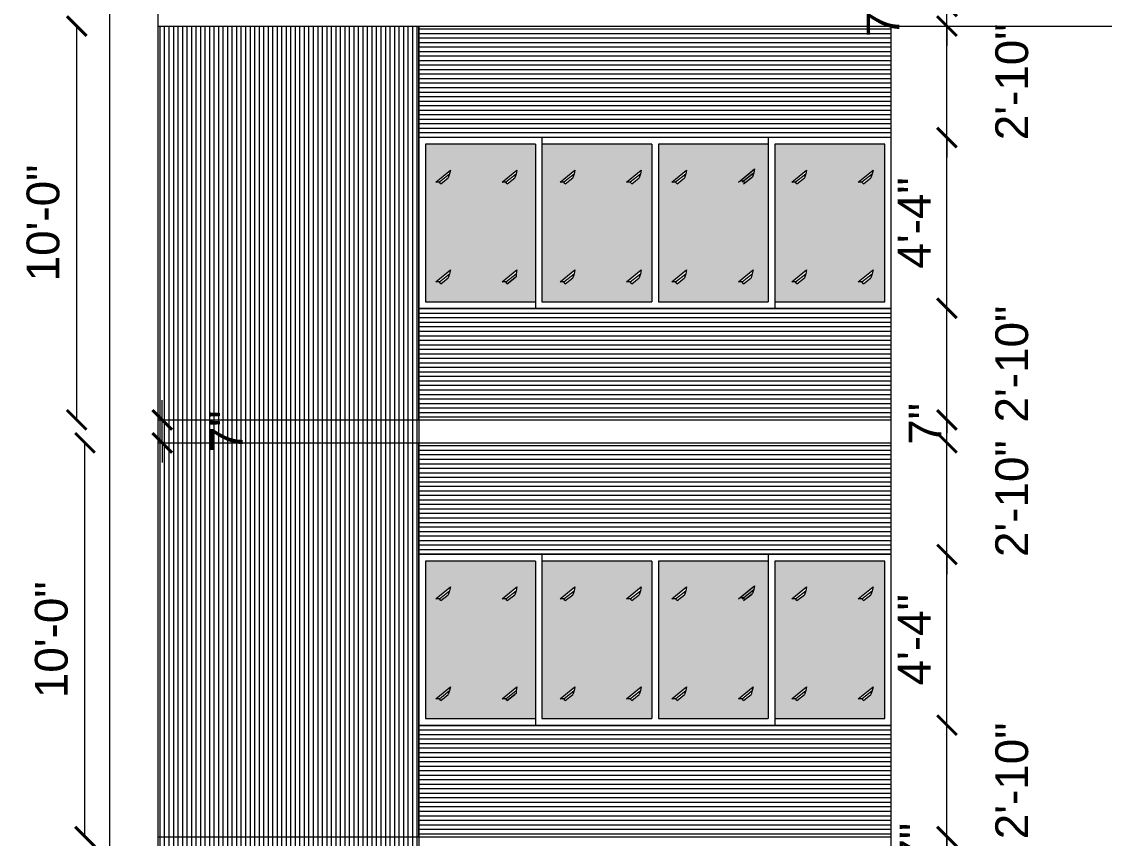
# Model space of a CAD drawing. Header units: inches. Extents: x -98933 to 1585249, y -3352739 to 192771.
# Drawn here: x 60127.9 to 60457.9, y 50247.3 to 50496.1 of the extents above; entities that cross this region are included whole.
import ezdxf

# ---------------------------------------------------------------- set-up
doc = ezdxf.new("R2010")
doc.units = ezdxf.units.IN
doc.header["$MEASUREMENT"] = 0
doc.header["$PDMODE"] = 35
doc.layers.get('0').update_dxf_attribs({"lineweight": 0})
doc.layers.get('Defpoints').update_dxf_attribs({"lineweight": 0})
for name, color, linetype, lineweight in [('DIM_WORKING', 7, 'Continuous', 0), ('FIX', 251, 'Continuous', 0), ('HATCH', 252, 'Continuous', 0), ('Layer1', 134, 'Continuous', 0), ('window', 140, 'Continuous', 0)]:
    doc.layers.add(name, color=color, linetype=linetype, lineweight=lineweight)
doc.styles.add('10IN', font='arial.ttf', dxfattribs={"height": 10})
doc.styles.add('SX', font='arial.ttf')
doc.dimstyles.new('DIM1', dxfattribs={"dimtxt": 15, "dimasz": 24, "dimexe": 0, "dimexo": 0, "dimgap": 20, "dimtad": 0, "dimdec": 0, "dimzin": 3, "dimdsep": 46, "dimlunit": 3, "dimtxsty": 'SX', "dimblk": 'OPEN30', "dimcen": 0, "dimse1": 1, "dimse2": 1, "dimclrd": 256, "dimclrt": 2, "dimadec": 0, "dimazin": 0, "dimtfac": 1, "dimtdec": 0, "dimtmove": 2, "dimatfit": 0, "dimldrblk": 'OPEN30', "dimfxl": 1, "dimtvp": 1, "dimtolj": 1, "dimtzin": 3, "dimlwd": -1, "dimarcsym": 0})
pattern_1 = [(0, (60545.4461, 50325.6753), (4e-16, 1.375), [])]
pattern_2 = [(0, (60545.4461, 50452.6753), (4e-16, 1.375), [])]

# ---------------------------------------------------------------- blocks, each defined once
blk = doc.blocks.new('_ArchTick')
at = {"color": 0, "linetype": 'ByBlock', "const_width": 0.15}
blk.add_lwpolyline([(-0.5, -0.5), (0.5, 0.5)], dxfattribs=at)
blk = doc.blocks.new('*D575')
at = {"layer": 'Defpoints', "color": 0, "ltscale": 30, "transparency": 16777216}
for p in [(60169.45, 50374.77), (60170.7, 50374.77), (60169.45, 50367.77)]:
    blk.add_point(p, dxfattribs=at)
at = {"layer": 'DIM_WORKING', "ltscale": 30, "transparency": 16777216}
for p, q in [((60170.7, 50374.77), (60170.7, 50380.77)), ((60170.7, 50367.77), (60170.7, 50374.77)), ((60170.7, 50367.77), (60170.7, 50361.77))]:
    blk.add_line(p, q, dxfattribs=at)
at = {"layer": 'DIM_WORKING', "ltscale": 30, "transparency": 16777216, "xscale": 6, "yscale": 6, "zscale": 6}
for p, rotation in [((60170.7, 50374.77), 270), ((60170.7, 50367.77), 90)]:
    blk.add_blockref('_ArchTick', p, dxfattribs=dict(at, rotation=rotation))
at = {"layer": 'DIM_WORKING', "ltscale": 30, "transparency": 16777216, "insert": (60190.2, 50371.27), "char_height": 10, "attachment_point": 5, "rotation": 90, "style": '10IN'}
blk.add_mtext('\\A1;7"', dxfattribs=at)
blk = doc.blocks.new('*D577')
at = {"layer": 'Defpoints', "color": 0, "ltscale": 30, "transparency": 16777216}
for p in [(60147.16, 50367.77), (60174.22, 50367.77), (60175.15, 50247.77)]:
    blk.add_point(p, dxfattribs=at)
at = {"layer": 'DIM_WORKING', "ltscale": 30, "transparency": 16777216}
blk.add_line((60147.16, 50247.77), (60147.16, 50367.77), dxfattribs=at)
at = {"layer": 'DIM_WORKING', "ltscale": 30, "transparency": 16777216, "xscale": 6, "yscale": 6, "zscale": 6}
for p, rotation in [((60147.16, 50367.77), 90), ((60147.16, 50247.77), 270)]:
    blk.add_blockref('_ArchTick', p, dxfattribs=dict(at, rotation=rotation))
at = {"layer": 'DIM_WORKING', "ltscale": 30, "transparency": 16777216, "insert": (60136.95, 50307.77), "char_height": 10, "attachment_point": 5, "rotation": 90, "style": '10IN'}
blk.add_mtext('\\A1;10\'-0"', dxfattribs=at)
blk = doc.blocks.new('*D578')
at = {"layer": 'Defpoints', "color": 0, "ltscale": 30, "transparency": 16777216}
for p in [(60144.63, 50494.77), (60178.51, 50494.77), (60178.51, 50374.77)]:
    blk.add_point(p, dxfattribs=at)
at = {"layer": 'DIM_WORKING', "ltscale": 30, "transparency": 16777216}
blk.add_line((60144.63, 50374.77), (60144.63, 50494.77), dxfattribs=at)
at = {"layer": 'DIM_WORKING', "ltscale": 30, "transparency": 16777216, "xscale": 6, "yscale": 6, "zscale": 6}
for p, rotation in [((60144.63, 50494.77), 90), ((60144.63, 50374.77), 270)]:
    blk.add_blockref('_ArchTick', p, dxfattribs=dict(at, rotation=rotation))
at = {"layer": 'DIM_WORKING', "ltscale": 30, "transparency": 16777216, "insert": (60134.42, 50434.77), "char_height": 10, "attachment_point": 5, "rotation": 90, "style": '10IN'}
blk.add_mtext('\\A1;10\'-0"', dxfattribs=at)
blk = doc.blocks.new('*D594')
at = {"layer": 'Defpoints', "color": 0, "ltscale": 30, "transparency": 16777216}
for p in [(60392.95, 50247.77), (60409.92, 50247.77), (60392.95, 50240.77)]:
    blk.add_point(p, dxfattribs=at)
at = {"layer": 'DIM_WORKING', "ltscale": 30, "transparency": 16777216}
blk.add_line((60409.92, 50240.77), (60409.92, 50247.77), dxfattribs=at)
at = {"layer": 'DIM_WORKING', "ltscale": 30, "transparency": 16777216, "xscale": 6, "yscale": 6, "zscale": 6}
for p, rotation in [((60409.92, 50247.77), 90), ((60409.92, 50240.77), 270)]:
    blk.add_blockref('_ArchTick', p, dxfattribs=dict(at, rotation=rotation))
at = {"layer": 'DIM_WORKING', "ltscale": 30, "transparency": 16777216, "insert": (60400.52, 50245.62), "char_height": 10, "attachment_point": 5, "rotation": 90, "style": '10IN'}
blk.add_mtext('\\A1;7"', dxfattribs=at)
blk = doc.blocks.new('*D595')
at = {"layer": 'Defpoints', "color": 0, "ltscale": 30, "transparency": 16777216}
for p in [(60392.95, 50281.77), (60409.92, 50281.77), (60392.95, 50247.77)]:
    blk.add_point(p, dxfattribs=at)
at = {"layer": 'DIM_WORKING', "ltscale": 30, "transparency": 16777216}
for p, q in [((60409.92, 50281.77), (60409.92, 50287.77)), ((60409.92, 50247.77), (60409.92, 50281.77)), ((60409.92, 50247.77), (60409.92, 50241.77))]:
    blk.add_line(p, q, dxfattribs=at)
at = {"layer": 'DIM_WORKING', "ltscale": 30, "transparency": 16777216, "xscale": 6, "yscale": 6, "zscale": 6}
for p, rotation in [((60409.92, 50281.77), 270), ((60409.92, 50247.77), 90)]:
    blk.add_blockref('_ArchTick', p, dxfattribs=dict(at, rotation=rotation))
at = {"layer": 'DIM_WORKING', "ltscale": 30, "transparency": 16777216, "insert": (60429.73, 50264.77), "char_height": 10, "attachment_point": 5, "rotation": 90, "style": '10IN'}
blk.add_mtext('\\A1;2\'-10"', dxfattribs=at)
blk = doc.blocks.new('*D596')
at = {"layer": 'Defpoints', "color": 0, "ltscale": 30, "transparency": 16777216}
for p in [(60392.95, 50333.77), (60409.92, 50333.77), (60392.95, 50281.77)]:
    blk.add_point(p, dxfattribs=at)
at = {"layer": 'DIM_WORKING', "ltscale": 30, "transparency": 16777216}
blk.add_line((60409.92, 50281.77), (60409.92, 50333.77), dxfattribs=at)
at = {"layer": 'DIM_WORKING', "ltscale": 30, "transparency": 16777216, "xscale": 6, "yscale": 6, "zscale": 6}
for p, rotation in [((60409.92, 50333.77), 90), ((60409.92, 50281.77), 270)]:
    blk.add_blockref('_ArchTick', p, dxfattribs=dict(at, rotation=rotation))
at = {"layer": 'DIM_WORKING', "ltscale": 30, "transparency": 16777216, "insert": (60399.92, 50307.77), "char_height": 10, "attachment_point": 5, "rotation": 90, "style": '10IN'}
blk.add_mtext('\\A1;4\'-4"', dxfattribs=at)
blk = doc.blocks.new('*D597')
at = {"layer": 'Defpoints', "color": 0, "ltscale": 30, "transparency": 16777216}
for p in [(60392.95, 50367.77), (60409.92, 50367.77), (60392.95, 50333.77)]:
    blk.add_point(p, dxfattribs=at)
at = {"layer": 'DIM_WORKING', "ltscale": 30, "transparency": 16777216}
for p, q in [((60409.92, 50367.77), (60409.92, 50373.77)), ((60409.92, 50333.77), (60409.92, 50367.77)), ((60409.92, 50333.77), (60409.92, 50327.77))]:
    blk.add_line(p, q, dxfattribs=at)
at = {"layer": 'DIM_WORKING', "ltscale": 30, "transparency": 16777216, "xscale": 6, "yscale": 6, "zscale": 6}
for p, rotation in [((60409.92, 50367.77), 270), ((60409.92, 50333.77), 90)]:
    blk.add_blockref('_ArchTick', p, dxfattribs=dict(at, rotation=rotation))
at = {"layer": 'DIM_WORKING', "ltscale": 30, "transparency": 16777216, "insert": (60429.73, 50350.77), "char_height": 10, "attachment_point": 5, "rotation": 90, "style": '10IN'}
blk.add_mtext('\\A1;2\'-10"', dxfattribs=at)
blk = doc.blocks.new('*D598')
at = {"layer": 'Defpoints', "color": 0, "ltscale": 30, "transparency": 16777216}
for p in [(60392.95, 50374.77), (60409.92, 50374.77), (60392.95, 50367.77)]:
    blk.add_point(p, dxfattribs=at)
at = {"layer": 'DIM_WORKING', "ltscale": 30, "transparency": 16777216}
blk.add_line((60409.92, 50367.77), (60409.92, 50374.77), dxfattribs=at)
at = {"layer": 'DIM_WORKING', "ltscale": 30, "transparency": 16777216, "xscale": 6, "yscale": 6, "zscale": 6}
for p, rotation in [((60409.92, 50374.77), 90), ((60409.92, 50367.77), 270)]:
    blk.add_blockref('_ArchTick', p, dxfattribs=dict(at, rotation=rotation))
at = {"layer": 'DIM_WORKING', "ltscale": 30, "transparency": 16777216, "insert": (60403.23, 50373.54), "char_height": 10, "attachment_point": 5, "rotation": 90, "style": '10IN'}
blk.add_mtext('\\A1;7"', dxfattribs=at)
blk = doc.blocks.new('*D599')
at = {"layer": 'Defpoints', "color": 0, "ltscale": 30, "transparency": 16777216}
for p in [(60392.95, 50408.77), (60409.92, 50408.77), (60392.95, 50374.77)]:
    blk.add_point(p, dxfattribs=at)
at = {"layer": 'DIM_WORKING', "ltscale": 30, "transparency": 16777216}
for p, q in [((60409.92, 50408.77), (60409.92, 50412.77)), ((60409.92, 50374.77), (60409.92, 50408.77)), ((60409.92, 50374.77), (60409.92, 50370.77))]:
    blk.add_line(p, q, dxfattribs=at)
at = {"layer": 'DIM_WORKING', "ltscale": 30, "transparency": 16777216, "xscale": 4, "yscale": 4, "zscale": 4}
for p, rotation in [((60409.92, 50408.77), 270), ((60409.92, 50374.77), 90)]:
    blk.add_blockref('_ArchTick', p, dxfattribs=dict(at, rotation=rotation))
at = {"layer": 'DIM_WORKING', "ltscale": 30, "transparency": 16777216, "insert": (60429.73, 50391.77), "char_height": 10, "attachment_point": 5, "rotation": 90, "style": '10IN'}
blk.add_mtext('\\A1;2\'-10"', dxfattribs=at)
blk = doc.blocks.new('*D600')
at = {"layer": 'Defpoints', "color": 0, "ltscale": 30, "transparency": 16777216}
for p in [(60392.95, 50460.77), (60409.92, 50460.77), (60392.95, 50408.77)]:
    blk.add_point(p, dxfattribs=at)
at = {"layer": 'DIM_WORKING', "ltscale": 30, "transparency": 16777216}
blk.add_line((60409.92, 50408.77), (60409.92, 50460.77), dxfattribs=at)
at = {"layer": 'DIM_WORKING', "ltscale": 30, "transparency": 16777216, "xscale": 6, "yscale": 6, "zscale": 6}
for p, rotation in [((60409.92, 50460.77), 90), ((60409.92, 50408.77), 270)]:
    blk.add_blockref('_ArchTick', p, dxfattribs=dict(at, rotation=rotation))
at = {"layer": 'DIM_WORKING', "ltscale": 30, "transparency": 16777216, "insert": (60399.92, 50434.77), "char_height": 10, "attachment_point": 5, "rotation": 90, "style": '10IN'}
blk.add_mtext('\\A1;4\'-4"', dxfattribs=at)
blk = doc.blocks.new('*D601')
at = {"layer": 'Defpoints', "color": 0, "ltscale": 30, "transparency": 16777216}
for p in [(60392.95, 50494.77), (60409.92, 50494.77), (60392.95, 50460.77)]:
    blk.add_point(p, dxfattribs=at)
at = {"layer": 'DIM_WORKING', "ltscale": 30, "transparency": 16777216}
for p, q in [((60409.92, 50494.77), (60409.92, 50500.77)), ((60409.92, 50460.77), (60409.92, 50494.77)), ((60409.92, 50460.77), (60409.92, 50454.77))]:
    blk.add_line(p, q, dxfattribs=at)
at = {"layer": 'DIM_WORKING', "ltscale": 30, "transparency": 16777216, "xscale": 6, "yscale": 6, "zscale": 6}
for p, rotation in [((60409.92, 50494.77), 270), ((60409.92, 50460.77), 90)]:
    blk.add_blockref('_ArchTick', p, dxfattribs=dict(at, rotation=rotation))
at = {"layer": 'DIM_WORKING', "ltscale": 30, "transparency": 16777216, "insert": (60429.73, 50477.77), "char_height": 10, "attachment_point": 5, "rotation": 90, "style": '10IN'}
blk.add_mtext('\\A1;2\'-10"', dxfattribs=at)
blk = doc.blocks.new('*D602')
at = {"layer": 'Defpoints', "color": 0, "ltscale": 30, "transparency": 16777216}
for p in [(60409.92, 50500.77), (60409.92, 50500.77), (60392.95, 50494.77)]:
    blk.add_point(p, dxfattribs=at)
at = {"layer": 'DIM_WORKING', "ltscale": 30, "transparency": 16777216}
for p, q in [((60409.92, 50500.77), (60409.92, 50506.77)), ((60409.92, 50494.77), (60409.92, 50500.77)), ((60409.92, 50494.77), (60409.92, 50488.77))]:
    blk.add_line(p, q, dxfattribs=at)
at = {"layer": 'DIM_WORKING', "ltscale": 30, "transparency": 16777216, "xscale": 6, "yscale": 6, "zscale": 6}
for p, rotation in [((60409.92, 50500.77), 270), ((60409.92, 50494.77), 90)]:
    blk.add_blockref('_ArchTick', p, dxfattribs=dict(at, rotation=rotation))
at = {"layer": 'DIM_WORKING', "ltscale": 30, "transparency": 16777216, "insert": (60390.42, 50497.77), "char_height": 10, "attachment_point": 5, "rotation": 90, "style": '10IN'}
blk.add_mtext('\\A1;7"', dxfattribs=at)
blk = doc.blocks.new('*D771')
at = {"layer": 'Defpoints', "color": 0, "ltscale": 30, "transparency": 16777216}
for p in [(60154.77, 50501.77), (60169.45, 50501.77), (60183.45, 49727.77)]:
    blk.add_point(p, dxfattribs=at)
at = {"layer": 'DIM_WORKING', "ltscale": 30, "transparency": 16777216}
blk.add_line((60154.77, 49727.77), (60154.77, 50501.77), dxfattribs=at)
at = {"layer": 'DIM_WORKING', "ltscale": 30, "transparency": 16777216, "xscale": 6, "yscale": 6, "zscale": 6}
for p, rotation in [((60154.77, 50501.77), 90), ((60154.77, 49727.77), 270)]:
    blk.add_blockref('_ArchTick', p, dxfattribs=dict(at, rotation=rotation))
at = {"layer": 'DIM_WORKING', "ltscale": 30, "transparency": 16777216, "insert": (60144.56, 50114.77), "char_height": 10, "attachment_point": 5, "rotation": 90, "style": '10IN'}
blk.add_mtext('\\A1;64\'-6"', dxfattribs=at)

msp = doc.modelspace()

# ---------------------------------------------------------------- hatches: boundary and pattern name
at = {"layer": 'DIM_WORKING', "ltscale": 30}
h = msp.add_hatch(color=256, dxfattribs=at)
h.set_gradient(color1=(191, 203, 212), one_color=1, tint=1, name='CURVED')
h.paths.add_polyline_path([(60284.45, 50458.77), (60250.95, 50458.77), (60250.95, 50410.77), (60284.45, 50410.77)])
h.paths.add_polyline_path([(60274.34, 50447.23), (60278.83, 50450.89), (60278.59, 50449.72), (60278.19, 50448.49), (60275.89, 50446.69), (60275.45, 50447.25)], flags=16)
h.paths.add_polyline_path([(60257.92, 50448.49), (60255.63, 50446.69), (60255.18, 50447.25), (60254.08, 50447.23), (60258.56, 50450.89), (60258.32, 50449.72)], flags=16)
h.paths.add_polyline_path([(60278.83, 50420.45), (60278.59, 50419.28), (60278.59, 50418.36), (60278.19, 50418.05), (60275.89, 50416.24), (60275.46, 50416.82), (60274.38, 50416.82)], flags=16)
h.paths.add_polyline_path([(60258.56, 50420.45), (60258.32, 50419.28), (60257.92, 50418.05), (60255.63, 50416.24), (60255.18, 50416.81), (60254.08, 50416.79)], flags=16)
h.paths.add_polyline_path([(60286.45, 50410.77), (60319.95, 50410.77), (60319.95, 50458.77), (60286.45, 50458.77)])
h.paths.add_polyline_path([(60293.54, 50446.69), (60293.09, 50447.25), (60291.99, 50447.23), (60296.47, 50450.89), (60296.23, 50449.72), (60295.83, 50448.49)], flags=16)
h.paths.add_polyline_path([(60296.47, 50420.45), (60296.23, 50419.28), (60295.83, 50418.05), (60293.54, 50416.24), (60293.09, 50416.81), (60291.99, 50416.79)], flags=16)
h.paths.add_polyline_path([(60312.26, 50447.23), (60316.74, 50450.89), (60316.5, 50449.72), (60316.1, 50448.49), (60313.81, 50446.69), (60313.36, 50447.25)], flags=16)
h.paths.add_polyline_path([(60312.26, 50416.79), (60316.74, 50420.45), (60316.5, 50419.28), (60316.1, 50418.05), (60313.81, 50416.24), (60313.36, 50416.81)], flags=16)
h.paths.add_polyline_path([(60321.95, 50410.77), (60355.45, 50410.77), (60355.45, 50458.77), (60321.95, 50458.77)])
h.paths.add_polyline_path([(60330.56, 50420.45), (60330.32, 50419.28), (60329.92, 50418.05), (60327.63, 50416.24), (60327.19, 50416.81), (60326.08, 50416.79)], flags=16)
h.paths.add_polyline_path([(60327.63, 50446.69), (60327.19, 50447.25), (60326.08, 50447.23), (60330.56, 50450.89), (60330.32, 50449.72), (60329.92, 50448.49)], flags=16)
h.paths.add_polyline_path([(60350.6, 50448.83), (60348.31, 50447.02), (60347.9, 50446.69), (60350.19, 50448.49)], flags=16)
h.paths.add_polyline_path([(60346.35, 50416.79), (60350.83, 50420.45), (60350.59, 50419.28), (60350.19, 50418.05), (60347.9, 50416.24), (60347.45, 50416.81)], flags=16)
h.paths.add_polyline_path([(60390.95, 50458.77), (60357.45, 50458.77), (60357.45, 50410.77), (60390.95, 50410.77)])
h.paths.add_polyline_path([(60367.11, 50420.45), (60366.87, 50419.28), (60366.47, 50418.05), (60364.18, 50416.24), (60363.73, 50416.81), (60362.62, 50416.79)], flags=16)
h.paths.add_polyline_path([(60387.38, 50420.45), (60387.13, 50419.28), (60386.74, 50418.05), (60384.44, 50416.24), (60384, 50416.81), (60382.89, 50416.79)], flags=16)
h.paths.add_polyline_path([(60382.89, 50447.23), (60387.38, 50450.89), (60387.13, 50449.72), (60386.74, 50448.49), (60384.44, 50446.69), (60384, 50447.25)], flags=16)
h.paths.add_polyline_path([(60364.18, 50446.69), (60363.73, 50447.25), (60362.62, 50447.23), (60367.11, 50450.89), (60366.87, 50449.72), (60366.47, 50448.49)], flags=16)
h = msp.add_hatch(color=256, dxfattribs=at)
h.set_gradient(color1=(191, 203, 212), one_color=1, tint=1, name='CURVED')
h.paths.add_polyline_path([(60284.45, 50331.77), (60250.95, 50331.77), (60250.95, 50283.77), (60284.45, 50283.77)])
h.paths.add_polyline_path([(60274.34, 50320.23), (60278.83, 50323.89), (60278.59, 50322.72), (60278.19, 50321.49), (60275.89, 50319.69), (60275.45, 50320.25)], flags=16)
h.paths.add_polyline_path([(60257.92, 50321.49), (60255.63, 50319.69), (60255.18, 50320.25), (60254.08, 50320.23), (60258.56, 50323.89), (60258.32, 50322.72)], flags=16)
h.paths.add_polyline_path([(60278.83, 50293.45), (60278.59, 50292.28), (60278.59, 50291.36), (60278.19, 50291.05), (60275.89, 50289.24), (60275.46, 50289.82), (60274.38, 50289.82)], flags=16)
h.paths.add_polyline_path([(60258.56, 50293.45), (60258.32, 50292.28), (60257.92, 50291.05), (60255.63, 50289.24), (60255.18, 50289.81), (60254.08, 50289.79)], flags=16)
h.paths.add_polyline_path([(60286.45, 50283.77), (60319.95, 50283.77), (60319.95, 50331.77), (60286.45, 50331.77)])
h.paths.add_polyline_path([(60293.54, 50319.69), (60293.09, 50320.25), (60291.99, 50320.23), (60296.47, 50323.89), (60296.23, 50322.72), (60295.83, 50321.49)], flags=16)
h.paths.add_polyline_path([(60296.47, 50293.45), (60296.23, 50292.28), (60295.83, 50291.05), (60293.54, 50289.24), (60293.09, 50289.81), (60291.99, 50289.79)], flags=16)
h.paths.add_polyline_path([(60312.26, 50320.23), (60316.74, 50323.89), (60316.5, 50322.72), (60316.1, 50321.49), (60313.81, 50319.69), (60313.36, 50320.25)], flags=16)
h.paths.add_polyline_path([(60312.26, 50289.79), (60316.74, 50293.45), (60316.5, 50292.28), (60316.1, 50291.05), (60313.81, 50289.24), (60313.36, 50289.81)], flags=16)
h.paths.add_polyline_path([(60321.95, 50283.77), (60355.45, 50283.77), (60355.45, 50331.77), (60321.95, 50331.77)])
h.paths.add_polyline_path([(60330.56, 50293.45), (60330.32, 50292.28), (60329.92, 50291.05), (60327.63, 50289.24), (60327.19, 50289.81), (60326.08, 50289.79)], flags=16)
h.paths.add_polyline_path([(60327.63, 50319.69), (60327.19, 50320.25), (60326.08, 50320.23), (60330.56, 50323.89), (60330.32, 50322.72), (60329.92, 50321.49)], flags=16)
h.paths.add_polyline_path([(60350.6, 50321.83), (60348.31, 50320.02), (60347.9, 50319.69), (60350.19, 50321.49)], flags=16)
h.paths.add_polyline_path([(60346.35, 50289.79), (60350.83, 50293.45), (60350.59, 50292.28), (60350.19, 50291.05), (60347.9, 50289.24), (60347.45, 50289.81)], flags=16)
h.paths.add_polyline_path([(60390.95, 50331.77), (60357.45, 50331.77), (60357.45, 50283.77), (60390.95, 50283.77)])
h.paths.add_polyline_path([(60367.11, 50293.45), (60366.87, 50292.28), (60366.47, 50291.05), (60364.18, 50289.24), (60363.73, 50289.81), (60362.62, 50289.79)], flags=16)
h.paths.add_polyline_path([(60387.38, 50293.45), (60387.13, 50292.28), (60386.74, 50291.05), (60384.44, 50289.24), (60384, 50289.81), (60382.89, 50289.79)], flags=16)
h.paths.add_polyline_path([(60382.89, 50320.23), (60387.38, 50323.89), (60387.13, 50322.72), (60386.74, 50321.49), (60384.44, 50319.69), (60384, 50320.25)], flags=16)
h.paths.add_polyline_path([(60364.18, 50319.69), (60363.73, 50320.25), (60362.62, 50320.23), (60367.11, 50323.89), (60366.87, 50322.72), (60366.47, 50321.49)], flags=16)
at = {"layer": 'FIX', "ltscale": 30}
h = msp.add_hatch(dxfattribs=at)
h.set_pattern_fill('ANSI31', color=256, scale=11, angle=225, style=0)
h.set_pattern_definition([(270, (54602.6947, 46474.6269), (1.375, -3e-16), [])])
h.paths.add_polyline_path([(60248.95, 50494.77), (60169.45, 50494.77), (60169.45, 49866.77), (60248.95, 49866.77)])
h = msp.add_hatch(dxfattribs=at)
h.set_pattern_fill('ANSI31', color=256, scale=11, angle=315, style=0)
h.set_pattern_definition(pattern_2)
h.paths.add_polyline_path([(60392.95, 50494.77), (60248.95, 50494.77), (60248.95, 50460.77), (60392.95, 50460.77)])
h = msp.add_hatch(dxfattribs=at)
h.set_pattern_fill('ANSI31', color=256, scale=11, angle=315, style=0)
h.set_pattern_definition(pattern_2)
h.paths.add_polyline_path([(60392.95, 50408.77), (60248.95, 50408.77), (60248.95, 50374.77), (60392.95, 50374.77)])
h.paths.add_polyline_path([(60629.45, 50408.77), (60485.45, 50408.77), (60485.45, 50374.77), (60629.45, 50374.77)])
h.paths.add_polyline_path([(60629.45, 50494.77), (60485.45, 50494.77), (60485.45, 50460.77), (60629.45, 50460.77)])
h.paths.add_polyline_path([(60754.2, 50494.77), (60699.73, 50494.77), (60699.73, 50460.77), (60754.2, 50460.77)])
h.paths.add_polyline_path([(60754.2, 50408.77), (60699.73, 50408.77), (60699.73, 50374.77), (60754.2, 50374.77)])
h = msp.add_hatch(dxfattribs=at)
h.set_pattern_fill('ANSI31', color=256, scale=11, angle=315, style=0)
h.set_pattern_definition(pattern_1)
h.paths.add_polyline_path([(60392.95, 50367.77), (60248.95, 50367.77), (60248.95, 50333.77), (60392.95, 50333.77)])
h = msp.add_hatch(dxfattribs=at)
h.set_pattern_fill('ANSI31', color=256, scale=11, angle=315, style=0)
h.set_pattern_definition(pattern_1)
h.paths.add_polyline_path([(60392.95, 50281.77), (60248.95, 50281.77), (60248.95, 50247.77), (60392.95, 50247.77)])
h.paths.add_polyline_path([(60629.45, 50281.77), (60485.45, 50281.77), (60485.45, 50247.77), (60629.45, 50247.77)])
h.paths.add_polyline_path([(60629.45, 50367.77), (60485.45, 50367.77), (60485.45, 50333.77), (60629.45, 50333.77)])
h.paths.add_polyline_path([(60754.2, 50367.77), (60699.73, 50367.77), (60699.73, 50333.77), (60754.2, 50333.77)])
h.paths.add_polyline_path([(60754.2, 50281.77), (60699.73, 50281.77), (60699.73, 50247.77), (60754.2, 50247.77)])

# ---------------------------------------------------------------- linework, layer by layer
at = {"layer": 'DIM_WORKING', "ltscale": 30}
msp.add_line((60169.45, 50120.77), (60169.45, 50247.77), dxfattribs=at)
msp.add_lwpolyline([(60169.45, 50494.77), (60754.2, 50494.77)], dxfattribs=at)
at = {"layer": 'FIX', "ltscale": 30}
for points in [[(60248.95, 49866.77), (60169.45, 49866.77), (60169.45, 50494.77), (60248.95, 50494.77)], [(60485.45, 49866.77), (60392.95, 49866.77), (60392.95, 50494.77), (60485.45, 50494.77)]]:
    msp.add_lwpolyline(points, close=True, dxfattribs=at)
at = {"layer": 'HATCH', "ltscale": 30}
for p, q in [((60169.45, 50374.77), (60169.45, 50501.77)), ((60248.95, 50374.77), (60248.95, 50494.77)), ((60392.95, 50374.77), (60392.95, 50494.77)), ((60169.45, 50247.77), (60169.45, 50374.77)), ((60248.95, 50247.77), (60248.95, 50367.77)), ((60392.95, 50247.77), (60392.95, 50367.77))]:
    msp.add_line(p, q, dxfattribs=at)
for points in [[(60169.45, 50374.77), (60392.95, 50374.77)], [(60169.45, 50374.77), (60392.95, 50374.77)], [(60169.45, 50367.77), (60392.95, 50367.77)], [(60169.45, 50247.77), (60392.95, 50247.77)], [(60169.45, 50247.77), (60392.95, 50247.77)]]:
    msp.add_lwpolyline(points, dxfattribs=at)
at = {"layer": 'Layer1', "ltscale": 30}
for p, q in [((60254.08, 50447.23), (60258.56, 50450.89)), ((60258.56, 50450.89), (60258.32, 50449.72)), ((60274.34, 50447.23), (60278.83, 50450.89)), ((60274.34, 50447.23), (60278.83, 50450.89)), ((60278.83, 50450.89), (60278.59, 50449.72)), ((60291.99, 50447.23), (60296.47, 50450.89)), ((60291.99, 50447.23), (60296.47, 50450.89)), ((60296.47, 50450.89), (60296.23, 50449.72)), ((60312.26, 50447.23), (60316.74, 50450.89)), ((60312.26, 50447.23), (60316.74, 50450.89)), ((60316.74, 50450.89), (60316.5, 50449.72)), ((60326.08, 50447.23), (60330.56, 50450.89)), ((60326.08, 50447.23), (60330.56, 50450.89)), ((60330.56, 50450.89), (60330.32, 50449.72)), ((60346.35, 50447.23), (60350.83, 50450.89)), ((60346.76, 50447.56), (60351.24, 50451.22)), ((60351.24, 50451.22), (60351, 50450.05)), ((60362.62, 50447.23), (60367.11, 50450.89)), ((60362.62, 50447.23), (60367.11, 50450.89)), ((60367.11, 50450.89), (60366.87, 50449.72)), ((60382.89, 50447.23), (60387.38, 50450.89)), ((60382.89, 50447.23), (60387.38, 50450.89)), ((60387.38, 50450.89), (60387.13, 50449.72)), ((60255.18, 50447.25), (60254.08, 50447.23)), ((60255.63, 50446.69), (60255.18, 50447.25)), ((60255.19, 50447.26), (60258.32, 50449.72)), ((60255.63, 50446.69), (60257.92, 50448.49)), ((60258.32, 50449.72), (60257.92, 50448.49)), ((60275.45, 50447.25), (60274.34, 50447.23)), ((60275.89, 50446.69), (60275.45, 50447.25)), ((60275.46, 50447.26), (60278.59, 50449.72)), ((60275.46, 50447.26), (60278.59, 50449.72)), ((60275.89, 50446.69), (60278.19, 50448.49)), ((60275.89, 50446.69), (60278.19, 50448.49)), ((60278.59, 50449.72), (60278.19, 50448.49)), ((60293.09, 50447.25), (60291.99, 50447.23)), ((60293.54, 50446.69), (60293.09, 50447.25)), ((60293.1, 50447.26), (60296.23, 50449.72)), ((60293.1, 50447.26), (60296.23, 50449.72)), ((60293.54, 50446.69), (60295.83, 50448.49)), ((60293.54, 50446.69), (60295.83, 50448.49)), ((60296.23, 50449.72), (60295.83, 50448.49)), ((60313.36, 50447.25), (60312.26, 50447.23)), ((60313.81, 50446.69), (60313.36, 50447.25)), ((60313.37, 50447.26), (60316.5, 50449.72)), ((60313.37, 50447.26), (60316.5, 50449.72)), ((60313.81, 50446.69), (60316.1, 50448.49)), ((60313.81, 50446.69), (60316.1, 50448.49)), ((60316.5, 50449.72), (60316.1, 50448.49)), ((60327.19, 50447.25), (60326.08, 50447.23)), ((60327.19, 50447.26), (60330.32, 50449.72)), ((60327.19, 50447.26), (60330.32, 50449.72)), ((60327.63, 50446.69), (60327.19, 50447.25)), ((60327.63, 50446.69), (60329.92, 50448.49)), ((60327.63, 50446.69), (60329.92, 50448.49)), ((60330.32, 50449.72), (60329.92, 50448.49)), ((60347.87, 50447.59), (60346.76, 50447.56)), ((60347.46, 50447.26), (60350.59, 50449.72)), ((60347.87, 50447.59), (60351, 50450.05)), ((60348.31, 50447.02), (60347.87, 50447.59)), ((60347.9, 50446.69), (60350.19, 50448.49)), ((60348.31, 50447.02), (60350.6, 50448.83)), ((60351, 50450.05), (60350.6, 50448.83)), ((60363.73, 50447.25), (60362.62, 50447.23)), ((60364.18, 50446.69), (60363.73, 50447.25)), ((60363.74, 50447.26), (60366.87, 50449.72)), ((60363.74, 50447.26), (60366.87, 50449.72)), ((60364.18, 50446.69), (60366.47, 50448.49)), ((60364.18, 50446.69), (60366.47, 50448.49)), ((60366.87, 50449.72), (60366.47, 50448.49)), ((60384, 50447.25), (60382.89, 50447.23)), ((60384.44, 50446.69), (60384, 50447.25)), ((60384.01, 50447.26), (60387.13, 50449.72)), ((60384.01, 50447.26), (60387.13, 50449.72)), ((60384.44, 50446.69), (60386.74, 50448.49)), ((60384.44, 50446.69), (60386.74, 50448.49)), ((60387.13, 50449.72), (60386.74, 50448.49)), ((60254.08, 50416.79), (60258.56, 50420.45)), ((60254.08, 50416.79), (60258.56, 50420.45)), ((60255.19, 50416.82), (60258.32, 50419.28)), ((60255.19, 50416.82), (60258.32, 50419.28)), ((60255.63, 50416.24), (60257.92, 50418.05)), ((60255.63, 50416.24), (60257.92, 50418.05)), ((60258.32, 50419.28), (60257.92, 50418.05)), ((60258.56, 50420.45), (60258.32, 50419.28)), ((60274.34, 50416.79), (60278.83, 50420.45)), ((60275.46, 50416.82), (60278.59, 50419.28)), ((60275.89, 50416.24), (60278.19, 50418.05)), ((60278.19, 50418.05), (60275.89, 50416.24)), ((60278.59, 50418.36), (60278.19, 50418.05)), ((60278.83, 50420.45), (60278.59, 50419.28)), ((60278.59, 50419.28), (60278.59, 50418.36)), ((60291.99, 50416.79), (60296.47, 50420.45)), ((60291.99, 50416.79), (60296.47, 50420.45)), ((60293.1, 50416.82), (60296.23, 50419.28)), ((60293.1, 50416.82), (60296.23, 50419.28)), ((60293.54, 50416.24), (60295.83, 50418.05)), ((60293.54, 50416.24), (60295.83, 50418.05)), ((60296.23, 50419.28), (60295.83, 50418.05)), ((60296.47, 50420.45), (60296.23, 50419.28)), ((60312.26, 50416.79), (60316.74, 50420.45)), ((60312.26, 50416.79), (60316.74, 50420.45)), ((60313.37, 50416.82), (60316.5, 50419.28)), ((60313.37, 50416.82), (60316.5, 50419.28)), ((60313.81, 50416.24), (60316.1, 50418.05)), ((60313.81, 50416.24), (60316.1, 50418.05)), ((60316.5, 50419.28), (60316.1, 50418.05)), ((60316.74, 50420.45), (60316.5, 50419.28)), ((60326.08, 50416.79), (60330.56, 50420.45)), ((60326.08, 50416.79), (60330.56, 50420.45)), ((60327.19, 50416.82), (60330.32, 50419.28)), ((60327.19, 50416.82), (60330.32, 50419.28)), ((60327.63, 50416.24), (60329.92, 50418.05)), ((60327.63, 50416.24), (60329.92, 50418.05)), ((60330.32, 50419.28), (60329.92, 50418.05)), ((60330.56, 50420.45), (60330.32, 50419.28)), ((60346.35, 50416.79), (60350.83, 50420.45)), ((60346.35, 50416.79), (60350.83, 50420.45)), ((60347.46, 50416.82), (60350.59, 50419.28)), ((60347.46, 50416.82), (60350.59, 50419.28)), ((60347.9, 50416.24), (60350.19, 50418.05)), ((60347.9, 50416.24), (60350.19, 50418.05)), ((60350.59, 50419.28), (60350.19, 50418.05)), ((60350.83, 50420.45), (60350.59, 50419.28)), ((60362.62, 50416.79), (60367.11, 50420.45)), ((60362.62, 50416.79), (60367.11, 50420.45)), ((60363.74, 50416.82), (60366.87, 50419.28)), ((60363.74, 50416.82), (60366.87, 50419.28)), ((60364.18, 50416.24), (60366.47, 50418.05)), ((60364.18, 50416.24), (60366.47, 50418.05)), ((60366.87, 50419.28), (60366.47, 50418.05)), ((60367.11, 50420.45), (60366.87, 50419.28)), ((60382.89, 50416.79), (60387.38, 50420.45)), ((60382.89, 50416.79), (60387.38, 50420.45)), ((60384.01, 50416.82), (60387.13, 50419.28)), ((60384.01, 50416.82), (60387.13, 50419.28)), ((60384.44, 50416.24), (60386.74, 50418.05)), ((60384.44, 50416.24), (60386.74, 50418.05)), ((60387.13, 50419.28), (60386.74, 50418.05)), ((60387.38, 50420.45), (60387.13, 50419.28)), ((60255.18, 50416.81), (60254.08, 50416.79)), ((60255.63, 50416.24), (60255.18, 50416.81)), ((60275.46, 50416.82), (60274.34, 50416.82)), ((60275.89, 50416.24), (60275.46, 50416.82)), ((60293.09, 50416.81), (60291.99, 50416.79)), ((60293.54, 50416.24), (60293.09, 50416.81)), ((60313.36, 50416.81), (60312.26, 50416.79)), ((60313.81, 50416.24), (60313.36, 50416.81)), ((60327.19, 50416.81), (60326.08, 50416.79)), ((60327.63, 50416.24), (60327.19, 50416.81)), ((60347.45, 50416.81), (60346.35, 50416.79)), ((60347.9, 50416.24), (60347.45, 50416.81)), ((60363.73, 50416.81), (60362.62, 50416.79)), ((60364.18, 50416.24), (60363.73, 50416.81)), ((60384, 50416.81), (60382.89, 50416.79)), ((60384.44, 50416.24), (60384, 50416.81)), ((60254.08, 50320.23), (60258.56, 50323.89)), ((60255.19, 50320.26), (60258.32, 50322.72)), ((60258.32, 50322.72), (60257.92, 50321.49)), ((60258.56, 50323.89), (60258.32, 50322.72)), ((60274.34, 50320.23), (60278.83, 50323.89)), ((60274.34, 50320.23), (60278.83, 50323.89)), ((60275.46, 50320.26), (60278.59, 50322.72)), ((60275.46, 50320.26), (60278.59, 50322.72)), ((60278.59, 50322.72), (60278.19, 50321.49)), ((60278.83, 50323.89), (60278.59, 50322.72)), ((60291.99, 50320.23), (60296.47, 50323.89)), ((60291.99, 50320.23), (60296.47, 50323.89)), ((60293.1, 50320.26), (60296.23, 50322.72)), ((60293.1, 50320.26), (60296.23, 50322.72)), ((60296.23, 50322.72), (60295.83, 50321.49)), ((60296.47, 50323.89), (60296.23, 50322.72)), ((60312.26, 50320.23), (60316.74, 50323.89)), ((60312.26, 50320.23), (60316.74, 50323.89)), ((60313.37, 50320.26), (60316.5, 50322.72)), ((60313.37, 50320.26), (60316.5, 50322.72)), ((60316.5, 50322.72), (60316.1, 50321.49)), ((60316.74, 50323.89), (60316.5, 50322.72)), ((60326.08, 50320.23), (60330.56, 50323.89)), ((60326.08, 50320.23), (60330.56, 50323.89)), ((60327.19, 50320.26), (60330.32, 50322.72)), ((60327.19, 50320.26), (60330.32, 50322.72)), ((60330.32, 50322.72), (60329.92, 50321.49)), ((60330.56, 50323.89), (60330.32, 50322.72)), ((60346.35, 50320.23), (60350.83, 50323.89)), ((60346.76, 50320.56), (60351.24, 50324.22)), ((60347.46, 50320.26), (60350.59, 50322.72)), ((60347.87, 50320.59), (60351, 50323.05)), ((60348.31, 50320.02), (60350.6, 50321.83)), ((60351, 50323.05), (60350.6, 50321.83)), ((60351.24, 50324.22), (60351, 50323.05)), ((60362.62, 50320.23), (60367.11, 50323.89)), ((60362.62, 50320.23), (60367.11, 50323.89)), ((60363.74, 50320.26), (60366.87, 50322.72)), ((60363.74, 50320.26), (60366.87, 50322.72)), ((60366.87, 50322.72), (60366.47, 50321.49)), ((60367.11, 50323.89), (60366.87, 50322.72)), ((60382.89, 50320.23), (60387.38, 50323.89)), ((60382.89, 50320.23), (60387.38, 50323.89)), ((60384.01, 50320.26), (60387.13, 50322.72)), ((60384.01, 50320.26), (60387.13, 50322.72)), ((60387.13, 50322.72), (60386.74, 50321.49)), ((60387.38, 50323.89), (60387.13, 50322.72)), ((60255.18, 50320.25), (60254.08, 50320.23)), ((60255.63, 50319.69), (60255.18, 50320.25)), ((60255.63, 50319.69), (60257.92, 50321.49)), ((60275.45, 50320.25), (60274.34, 50320.23)), ((60275.89, 50319.69), (60275.45, 50320.25)), ((60275.89, 50319.69), (60278.19, 50321.49)), ((60275.89, 50319.69), (60278.19, 50321.49)), ((60293.09, 50320.25), (60291.99, 50320.23)), ((60293.54, 50319.69), (60293.09, 50320.25)), ((60293.54, 50319.69), (60295.83, 50321.49)), ((60293.54, 50319.69), (60295.83, 50321.49)), ((60313.36, 50320.25), (60312.26, 50320.23)), ((60313.81, 50319.69), (60313.36, 50320.25)), ((60313.81, 50319.69), (60316.1, 50321.49)), ((60313.81, 50319.69), (60316.1, 50321.49)), ((60327.19, 50320.25), (60326.08, 50320.23)), ((60327.63, 50319.69), (60327.19, 50320.25)), ((60327.63, 50319.69), (60329.92, 50321.49)), ((60327.63, 50319.69), (60329.92, 50321.49)), ((60347.87, 50320.59), (60346.76, 50320.56)), ((60348.31, 50320.02), (60347.87, 50320.59)), ((60347.9, 50319.69), (60350.19, 50321.49)), ((60363.73, 50320.25), (60362.62, 50320.23)), ((60364.18, 50319.69), (60363.73, 50320.25)), ((60364.18, 50319.69), (60366.47, 50321.49)), ((60364.18, 50319.69), (60366.47, 50321.49)), ((60384, 50320.25), (60382.89, 50320.23)), ((60384.44, 50319.69), (60384, 50320.25)), ((60384.44, 50319.69), (60386.74, 50321.49)), ((60384.44, 50319.69), (60386.74, 50321.49)), ((60254.08, 50289.79), (60258.56, 50293.45)), ((60254.08, 50289.79), (60258.56, 50293.45)), ((60255.19, 50289.82), (60258.32, 50292.28)), ((60255.19, 50289.82), (60258.32, 50292.28)), ((60258.32, 50292.28), (60257.92, 50291.05)), ((60258.56, 50293.45), (60258.32, 50292.28)), ((60274.34, 50289.79), (60278.83, 50293.45)), ((60275.46, 50289.82), (60278.59, 50292.28)), ((60278.83, 50293.45), (60278.59, 50292.28)), ((60278.59, 50292.28), (60278.59, 50291.36)), ((60291.99, 50289.79), (60296.47, 50293.45)), ((60291.99, 50289.79), (60296.47, 50293.45)), ((60293.1, 50289.82), (60296.23, 50292.28)), ((60293.1, 50289.82), (60296.23, 50292.28)), ((60296.23, 50292.28), (60295.83, 50291.05)), ((60296.47, 50293.45), (60296.23, 50292.28)), ((60312.26, 50289.79), (60316.74, 50293.45)), ((60312.26, 50289.79), (60316.74, 50293.45)), ((60313.37, 50289.82), (60316.5, 50292.28)), ((60313.37, 50289.82), (60316.5, 50292.28)), ((60316.5, 50292.28), (60316.1, 50291.05)), ((60316.74, 50293.45), (60316.5, 50292.28)), ((60326.08, 50289.79), (60330.56, 50293.45)), ((60326.08, 50289.79), (60330.56, 50293.45)), ((60327.19, 50289.82), (60330.32, 50292.28)), ((60327.19, 50289.82), (60330.32, 50292.28)), ((60330.32, 50292.28), (60329.92, 50291.05)), ((60330.56, 50293.45), (60330.32, 50292.28)), ((60346.35, 50289.79), (60350.83, 50293.45)), ((60346.35, 50289.79), (60350.83, 50293.45)), ((60347.46, 50289.82), (60350.59, 50292.28)), ((60347.46, 50289.82), (60350.59, 50292.28)), ((60350.59, 50292.28), (60350.19, 50291.05)), ((60350.83, 50293.45), (60350.59, 50292.28)), ((60362.62, 50289.79), (60367.11, 50293.45)), ((60362.62, 50289.79), (60367.11, 50293.45)), ((60363.74, 50289.82), (60366.87, 50292.28)), ((60363.74, 50289.82), (60366.87, 50292.28)), ((60366.87, 50292.28), (60366.47, 50291.05)), ((60367.11, 50293.45), (60366.87, 50292.28)), ((60382.89, 50289.79), (60387.38, 50293.45)), ((60382.89, 50289.79), (60387.38, 50293.45)), ((60384.01, 50289.82), (60387.13, 50292.28)), ((60384.01, 50289.82), (60387.13, 50292.28)), ((60387.13, 50292.28), (60386.74, 50291.05)), ((60387.38, 50293.45), (60387.13, 50292.28)), ((60255.18, 50289.81), (60254.08, 50289.79)), ((60255.63, 50289.24), (60255.18, 50289.81)), ((60255.63, 50289.24), (60257.92, 50291.05)), ((60255.63, 50289.24), (60257.92, 50291.05)), ((60275.46, 50289.82), (60274.34, 50289.82)), ((60275.89, 50289.24), (60275.46, 50289.82)), ((60275.89, 50289.24), (60278.19, 50291.05)), ((60278.19, 50291.05), (60275.89, 50289.24)), ((60278.59, 50291.36), (60278.19, 50291.05)), ((60293.09, 50289.81), (60291.99, 50289.79)), ((60293.54, 50289.24), (60293.09, 50289.81)), ((60293.54, 50289.24), (60295.83, 50291.05)), ((60293.54, 50289.24), (60295.83, 50291.05)), ((60313.36, 50289.81), (60312.26, 50289.79)), ((60313.81, 50289.24), (60313.36, 50289.81)), ((60313.81, 50289.24), (60316.1, 50291.05)), ((60313.81, 50289.24), (60316.1, 50291.05)), ((60327.19, 50289.81), (60326.08, 50289.79)), ((60327.63, 50289.24), (60327.19, 50289.81)), ((60327.63, 50289.24), (60329.92, 50291.05)), ((60327.63, 50289.24), (60329.92, 50291.05)), ((60347.45, 50289.81), (60346.35, 50289.79)), ((60347.9, 50289.24), (60347.45, 50289.81)), ((60347.9, 50289.24), (60350.19, 50291.05)), ((60347.9, 50289.24), (60350.19, 50291.05)), ((60363.73, 50289.81), (60362.62, 50289.79)), ((60364.18, 50289.24), (60363.73, 50289.81)), ((60364.18, 50289.24), (60366.47, 50291.05)), ((60364.18, 50289.24), (60366.47, 50291.05)), ((60384, 50289.81), (60382.89, 50289.79)), ((60384.44, 50289.24), (60384, 50289.81)), ((60384.44, 50289.24), (60386.74, 50291.05)), ((60384.44, 50289.24), (60386.74, 50291.05))]:
    msp.add_line(p, q, dxfattribs=at)
at = {"layer": 'window', "ltscale": 30}
for p, q in [((60286.45, 50460.77), (60286.45, 50410.77)), ((60355.45, 50460.77), (60355.45, 50410.77)), ((60284.45, 50458.77), (60284.45, 50408.77)), ((60319.95, 50458.77), (60319.95, 50410.77)), ((60321.95, 50458.77), (60321.95, 50410.77)), ((60357.45, 50458.77), (60357.45, 50408.77)), ((60284.45, 50331.77), (60284.45, 50281.77)), ((60286.45, 50333.77), (60286.45, 50283.77)), ((60319.95, 50331.77), (60319.95, 50283.77)), ((60321.95, 50331.77), (60321.95, 50283.77)), ((60355.45, 50333.77), (60355.45, 50283.77)), ((60357.45, 50331.77), (60357.45, 50281.77))]:
    msp.add_line(p, q, dxfattribs=at)
for points in [[(60392.95, 50460.77), (60248.95, 50460.77), (60248.95, 50408.77), (60392.95, 50408.77)], [(60392.95, 50333.77), (60248.95, 50333.77), (60248.95, 50281.77), (60392.95, 50281.77)]]:
    msp.add_lwpolyline(points, close=True, dxfattribs=at)
for points in [[(60284.45, 50458.77), (60250.95, 50458.77), (60250.95, 50410.77), (60284.45, 50410.77)], [(60319.95, 50458.77), (60286.45, 50458.77)], [(60355.45, 50458.77), (60321.95, 50458.77)], [(60357.45, 50410.77), (60390.95, 50410.77), (60390.95, 50458.77), (60357.45, 50458.77)], [(60286.45, 50410.77), (60319.95, 50410.77)], [(60321.95, 50410.77), (60355.45, 50410.77)], [(60284.45, 50331.77), (60250.95, 50331.77), (60250.95, 50283.77), (60284.45, 50283.77)], [(60319.95, 50331.77), (60286.45, 50331.77)], [(60355.45, 50331.77), (60321.95, 50331.77)], [(60357.45, 50283.77), (60390.95, 50283.77), (60390.95, 50331.77), (60357.45, 50331.77)], [(60286.45, 50283.77), (60319.95, 50283.77)], [(60321.95, 50283.77), (60355.45, 50283.77)]]:
    msp.add_lwpolyline(points, dxfattribs=at)

# ---------------------------------------------------------------- dimensions: what is measured, and where the dimension line sits
at = {"layer": 'DIM_WORKING', "ltscale": 30}
dim = msp.add_linear_dim(base=(60409.92, 50500.77), p1=(60392.95, 50494.77), p2=(60409.92, 50500.77), angle=90, text='7"', dimstyle='DIM1', override={"dimtxt": 8, "dimasz": 6, "dimgap": 3, "dimtxsty": '10IN', "dimblk": 'ArchTick', "dimclrt": 256, "dimldrblk": 'ArchTick', "dimfxl": 4, "dimarcsym": 1}, dxfattribs=at)
dim.commit()
dim.dimension.update_dxf_attribs({"geometry": '*D602', "text_midpoint": (60390.42, 50497.77)})
for base, p1, p2, override, picture, middle in [((60154.77, 50501.77), (60183.45, 49727.77), (60169.45, 50501.77), {"dimtxt": 8, "dimasz": 6, "dimgap": 3, "dimtxsty": '10IN', "dimblk": 'ArchTick', "dimclrt": 256, "dimldrblk": 'ArchTick', "dimfxl": 4, "dimarcsym": 1}, '*D771', (60144.56, 50114.77)), ((60409.92, 50494.77), (60392.95, 50460.77), (60392.95, 50494.77), {"dimtxt": 8, "dimasz": 6, "dimgap": 3, "dimtxsty": '10IN', "dimblk": 'ArchTick', "dimclrt": 256, "dimldrblk": 'ArchTick', "dimfxl": 4, "dimarcsym": 1}, '*D601', (60429.73, 50477.77)), ((60144.63, 50494.77), (60178.51, 50374.77), (60178.51, 50494.77), {"dimtxt": 8, "dimasz": 6, "dimgap": 3, "dimtxsty": '10IN', "dimblk": 'ArchTick', "dimclrt": 256, "dimldrblk": 'ArchTick', "dimfxl": 4, "dimarcsym": 1}, '*D578', (60134.42, 50434.77)), ((60409.92, 50460.77), (60392.95, 50408.77), (60392.95, 50460.77), {"dimtxt": 8, "dimasz": 6, "dimgap": 3, "dimtxsty": '10IN', "dimblk": 'ArchTick', "dimclrt": 256, "dimldrblk": 'ArchTick', "dimfxl": 4, "dimarcsym": 1}, '*D600', (60399.92, 50434.77)), ((60409.92, 50408.77), (60392.95, 50374.77), (60392.95, 50408.77), {"dimtxt": 4, "dimasz": 4, "dimgap": 3, "dimtxsty": '10IN', "dimblk": 'ArchTick', "dimclrt": 256, "dimldrblk": 'ArchTick', "dimfxl": 4, "dimarcsym": 1}, '*D599', (60429.73, 50391.77)), ((60170.7, 50374.77), (60169.45, 50367.77), (60169.45, 50374.77), {"dimtxt": 8, "dimasz": 6, "dimgap": 3, "dimtxsty": '10IN', "dimblk": 'ArchTick', "dimclrt": 256, "dimldrblk": 'ArchTick', "dimfxl": 4, "dimarcsym": 1}, '*D575', (60190.2, 50371.27)), ((60409.92, 50367.77), (60392.95, 50333.77), (60392.95, 50367.77), {"dimtxt": 8, "dimasz": 6, "dimgap": 3, "dimtxsty": '10IN', "dimblk": 'ArchTick', "dimclrt": 256, "dimldrblk": 'ArchTick', "dimfxl": 4, "dimarcsym": 1}, '*D597', (60429.73, 50350.77)), ((60147.16, 50367.77), (60175.15, 50247.77), (60174.22, 50367.77), {"dimtxt": 8, "dimasz": 6, "dimgap": 3, "dimtxsty": '10IN', "dimblk": 'ArchTick', "dimclrt": 256, "dimldrblk": 'ArchTick', "dimfxl": 4, "dimarcsym": 1}, '*D577', (60136.95, 50307.77)), ((60409.92, 50333.77), (60392.95, 50281.77), (60392.95, 50333.77), {"dimtxt": 8, "dimasz": 6, "dimgap": 3, "dimtxsty": '10IN', "dimblk": 'ArchTick', "dimclrt": 256, "dimldrblk": 'ArchTick', "dimfxl": 4, "dimarcsym": 1}, '*D596', (60399.92, 50307.77)), ((60409.92, 50281.77), (60392.95, 50247.77), (60392.95, 50281.77), {"dimtxt": 8, "dimasz": 6, "dimgap": 3, "dimtxsty": '10IN', "dimblk": 'ArchTick', "dimclrt": 256, "dimldrblk": 'ArchTick', "dimfxl": 4, "dimarcsym": 1}, '*D595', (60429.73, 50264.77))]:
    dim = msp.add_linear_dim(base=base, p1=p1, p2=p2, angle=90, dimstyle='DIM1', override=override, dxfattribs=at)
    dim.commit()
    dim.dimension.update_dxf_attribs({"geometry": picture, "text_midpoint": middle})
for base, p1, p2, override, picture, middle in [((60409.92, 50374.77), (60392.95, 50367.77), (60392.95, 50374.77), {"dimtxt": 4, "dimasz": 6, "dimgap": 3, "dimtxsty": '10IN', "dimblk": 'ArchTick', "dimclrt": 256, "dimldrblk": 'ArchTick', "dimfxl": 4, "dimarcsym": 1}, '*D598', (60403.23, 50373.54)), ((60409.92, 50247.77), (60392.95, 50240.77), (60392.95, 50247.77), {"dimtxt": 8, "dimasz": 6, "dimgap": 3, "dimtxsty": '10IN', "dimblk": 'ArchTick', "dimclrt": 256, "dimldrblk": 'ArchTick', "dimfxl": 4, "dimarcsym": 1}, '*D594', (60400.52, 50245.62))]:
    dim = msp.add_linear_dim(base=base, p1=p1, p2=p2, angle=90, dimstyle='DIM1', override=override, dxfattribs=at)
    dim.commit()
    dim.dimension.update_dxf_attribs({"geometry": picture, "text_midpoint": middle, "dimtype": 160})

doc.saveas('drawing.dxf')
